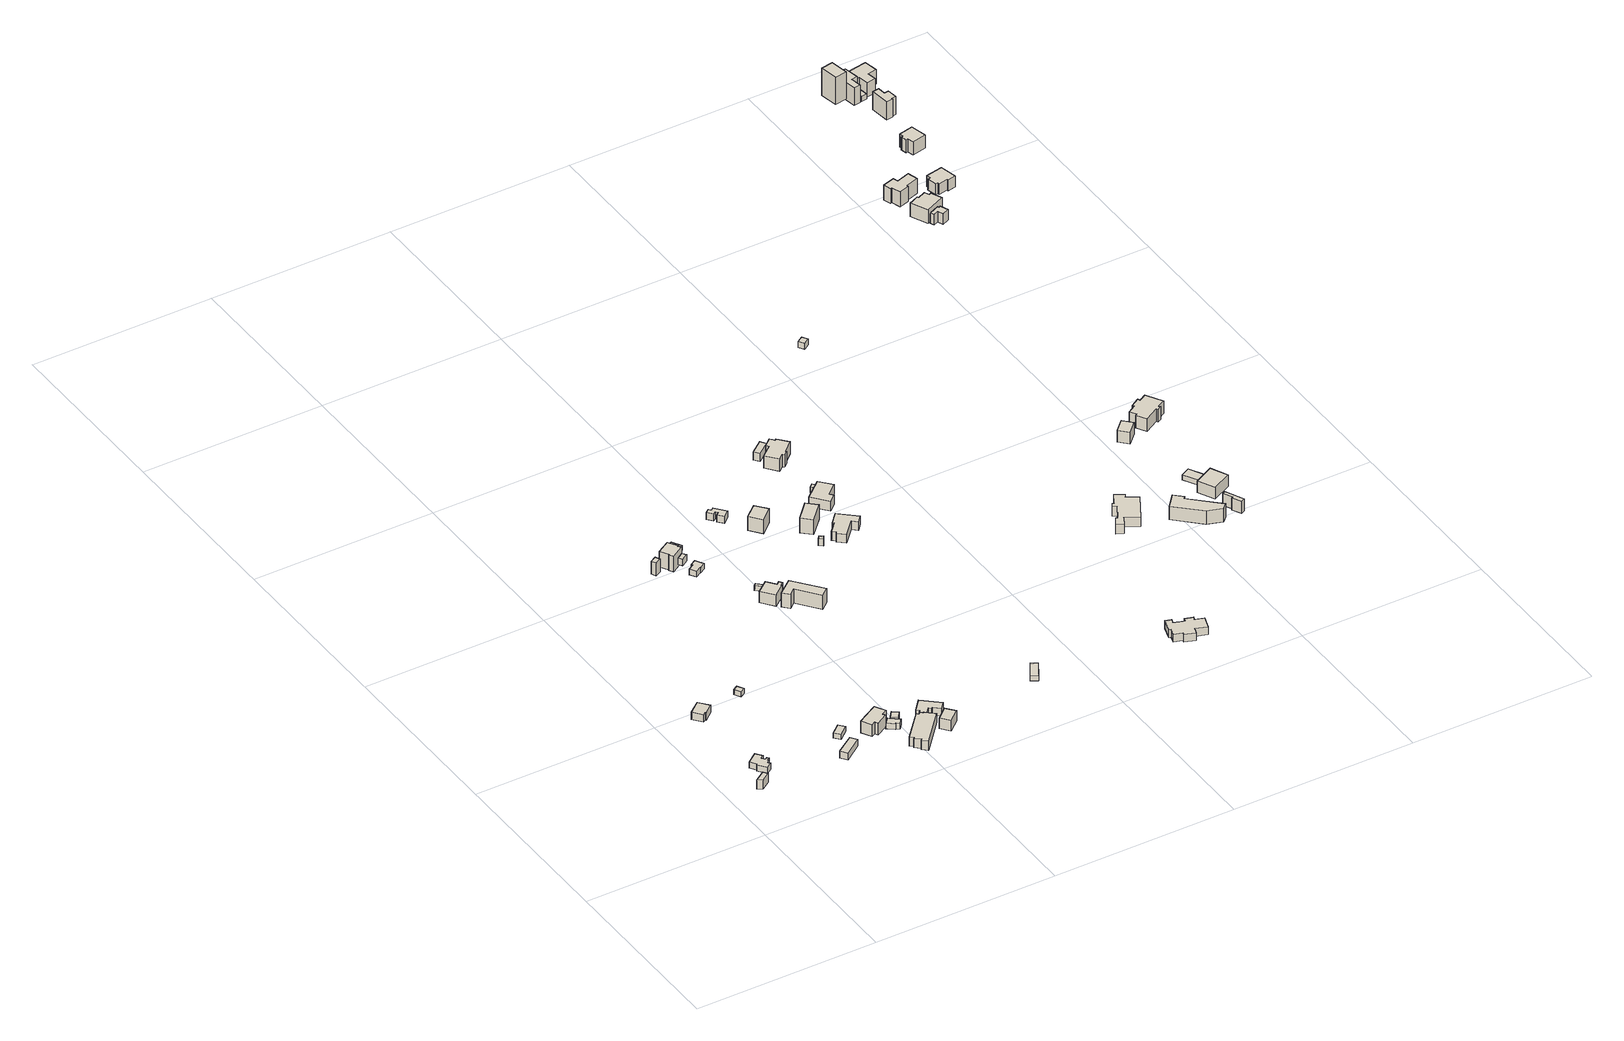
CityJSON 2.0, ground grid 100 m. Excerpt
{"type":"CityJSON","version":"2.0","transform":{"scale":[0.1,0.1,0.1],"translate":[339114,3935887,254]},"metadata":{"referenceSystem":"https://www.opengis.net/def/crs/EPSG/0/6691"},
"CityObjects":{
"building1":{"type":"Building","attributes":{"measuredHeight":7.1,"BuildingIDAttribute.prefecture":"14","BuildingIDAttribute.city":"14151","BuildingDetailAttribute.surveyYear":2015,"BuildingLandSlideRiskAttribute.description":"1","BuildingLandSlideRiskAttribute.areaType":"1"},"geometry":[{"type":"Solid","lod":"1","boundaries":[[[[0,1,2,3]],[[2,4,5,3]],[[1,6,4,2]],[[0,7,6,1]],[[3,5,7,0]],[[4,6,7,5]]]]}]},
"building2":{"type":"Building","attributes":{"usage":"411","measuredHeight":4.7,"storeysAboveGround":2,"BuildingIDAttribute.prefecture":"14","BuildingIDAttribute.city":"14151","BuildingDetailAttribute.totalFloorArea":105.05,"BuildingDetailAttribute.buildingFootprintArea":52.52,"BuildingDetailAttribute.buildingStructureType":"601","BuildingDetailAttribute.buildingStructureOrgType":"1","BuildingDetailAttribute.orgUsage":"10","BuildingDetailAttribute.surveyYear":2015,"BuildingLandSlideRiskAttribute.description":"1","BuildingLandSlideRiskAttribute.areaType":"1"},"geometry":[{"type":"Solid","lod":"1","boundaries":[[[[8,9,10,11,12,13,14,15,16,17,18,19,20,21]],[[20,22,23,21]],[[19,24,22,20]],[[18,25,24,19]],[[17,26,25,18]],[[16,27,26,17]],[[15,28,27,16]],[[14,29,28,15]],[[13,30,29,14]],[[12,31,30,13]],[[11,32,31,12]],[[10,33,32,11]],[[9,34,33,10]],[[8,35,34,9]],[[21,23,35,8]],[[22,24,25,26,27,28,29,30,31,32,33,34,35,23]]]]}]},
"building3":{"type":"Building","attributes":{"usage":"411","measuredHeight":5.2,"storeysAboveGround":1,"BuildingIDAttribute.prefecture":"14","BuildingIDAttribute.city":"14151","BuildingDetailAttribute.totalFloorArea":45.31,"BuildingDetailAttribute.buildingFootprintArea":45.31,"BuildingDetailAttribute.buildingStructureType":"601","BuildingDetailAttribute.buildingStructureOrgType":"1","BuildingDetailAttribute.orgUsage":"10","BuildingDetailAttribute.surveyYear":2015,"BuildingLandSlideRiskAttribute.description":"1","BuildingLandSlideRiskAttribute.areaType":"1"},"geometry":[{"type":"Solid","lod":"1","boundaries":[[[[36,37,38,39,40,41]],[[40,42,43,41]],[[39,44,42,40]],[[38,45,44,39]],[[37,46,45,38]],[[36,47,46,37]],[[41,43,47,36]],[[42,44,45,46,47,43]]]]}]},
"building4":{"type":"Building","attributes":{"BuildingIDAttribute.prefecture":"14","BuildingIDAttribute.city":"14151","BuildingDetailAttribute.surveyYear":2015,"BuildingLandSlideRiskAttribute.description":"1","BuildingLandSlideRiskAttribute.areaType":"1"},"geometry":[{"type":"Solid","lod":"1","boundaries":[[[[48,49,50,51]],[[50,52,53,51]],[[49,54,52,50]],[[48,55,54,49]],[[51,53,55,48]],[[52,54,55,53]]]]}]},
"building5":{"type":"Building","attributes":{"usage":"411","measuredHeight":5,"storeysAboveGround":1,"BuildingIDAttribute.prefecture":"14","BuildingIDAttribute.city":"14151","BuildingDetailAttribute.totalFloorArea":43.83,"BuildingDetailAttribute.buildingFootprintArea":43.83,"BuildingDetailAttribute.buildingStructureType":"601","BuildingDetailAttribute.buildingStructureOrgType":"1","BuildingDetailAttribute.orgUsage":"10","BuildingDetailAttribute.surveyYear":2015,"BuildingLandSlideRiskAttribute.description":"1","BuildingLandSlideRiskAttribute.areaType":"1"},"geometry":[{"type":"Solid","lod":"1","boundaries":[[[[56,57,58,59]],[[58,60,61,59]],[[57,62,60,58]],[[56,63,62,57]],[[59,61,63,56]],[[60,62,63,61]]]]}]},
"building6":{"type":"Building","attributes":{"BuildingIDAttribute.prefecture":"14","BuildingIDAttribute.city":"14151","BuildingDetailAttribute.surveyYear":2015,"BuildingLandSlideRiskAttribute.description":"1","BuildingLandSlideRiskAttribute.areaType":"1"},"geometry":[{"type":"Solid","lod":"1","boundaries":[[[[64,65,66,67]],[[66,68,69,67]],[[65,70,68,66]],[[64,71,70,65]],[[67,69,71,64]],[[68,70,71,69]]]]}]},
"building7":{"type":"Building","attributes":{"usage":"411","measuredHeight":8.4,"storeysAboveGround":2,"BuildingIDAttribute.prefecture":"14","BuildingIDAttribute.city":"14151","BuildingDetailAttribute.totalFloorArea":143.9,"BuildingDetailAttribute.buildingFootprintArea":71.95,"BuildingDetailAttribute.buildingStructureType":"601","BuildingDetailAttribute.buildingStructureOrgType":"1","BuildingDetailAttribute.orgUsage":"10","BuildingDetailAttribute.surveyYear":2015,"BuildingLandSlideRiskAttribute.description":"1","BuildingLandSlideRiskAttribute.areaType":"1"},"geometry":[{"type":"Solid","lod":"1","boundaries":[[[[72,73,74,75,76,77,78,79]],[[78,80,81,79]],[[77,82,80,78]],[[76,83,82,77]],[[75,84,83,76]],[[74,85,84,75]],[[73,86,85,74]],[[72,87,86,73]],[[79,81,87,72]],[[80,82,83,84,85,86,87,81]]]]}]},
"building8":{"type":"Building","attributes":{"usage":"411","measuredHeight":4.7,"storeysAboveGround":1,"BuildingIDAttribute.prefecture":"14","BuildingIDAttribute.city":"14151","BuildingDetailAttribute.totalFloorArea":21.32,"BuildingDetailAttribute.buildingFootprintArea":21.32,"BuildingDetailAttribute.buildingStructureType":"601","BuildingDetailAttribute.buildingStructureOrgType":"1","BuildingDetailAttribute.orgUsage":"10","BuildingDetailAttribute.surveyYear":2015,"BuildingLandSlideRiskAttribute.description":"1","BuildingLandSlideRiskAttribute.areaType":"1"},"geometry":[{"type":"Solid","lod":"1","boundaries":[[[[88,89,90,91,92,93]],[[92,94,95,93]],[[91,96,94,92]],[[90,97,96,91]],[[89,98,97,90]],[[88,99,98,89]],[[93,95,99,88]],[[94,96,97,98,99,95]]]]}]},
"building9":{"type":"Building","attributes":{"measuredHeight":8.4,"BuildingIDAttribute.prefecture":"14","BuildingIDAttribute.city":"14151","BuildingDetailAttribute.surveyYear":2015,"BuildingLandSlideRiskAttribute.description":"1","BuildingLandSlideRiskAttribute.areaType":"1"},"geometry":[{"type":"Solid","lod":"1","boundaries":[[[[100,101,102,103]],[[102,104,105,103]],[[101,106,104,102]],[[100,107,106,101]],[[103,105,107,100]],[[104,106,107,105]]]]}]},
"building10":{"type":"Building","attributes":{"measuredHeight":3.6,"BuildingIDAttribute.prefecture":"14","BuildingIDAttribute.city":"14151","BuildingDetailAttribute.surveyYear":2015,"BuildingLandSlideRiskAttribute.description":"1","BuildingLandSlideRiskAttribute.areaType":"1"},"geometry":[{"type":"Solid","lod":"1","boundaries":[[[[108,109,110,111]],[[110,112,113,111]],[[109,114,112,110]],[[108,115,114,109]],[[111,113,115,108]],[[112,114,115,113]]]]}]},
"building11":{"type":"Building","attributes":{"usage":"411","measuredHeight":7,"storeysAboveGround":2,"BuildingIDAttribute.prefecture":"14","BuildingIDAttribute.city":"14151","BuildingDetailAttribute.totalFloorArea":285.93,"BuildingDetailAttribute.buildingFootprintArea":142.96,"BuildingDetailAttribute.buildingStructureType":"601","BuildingDetailAttribute.buildingStructureOrgType":"1","BuildingDetailAttribute.orgUsage":"10","BuildingDetailAttribute.surveyYear":2015,"BuildingLandSlideRiskAttribute.description":"1","BuildingLandSlideRiskAttribute.areaType":"1"},"geometry":[{"type":"Solid","lod":"1","boundaries":[[[[116,117,118,119,120,121,122,123,124,125,126,127]],[[126,128,129,127]],[[125,130,128,126]],[[124,131,130,125]],[[123,132,131,124]],[[122,133,132,123]],[[121,134,133,122]],[[120,135,134,121]],[[119,136,135,120]],[[118,137,136,119]],[[117,138,137,118]],[[116,139,138,117]],[[127,129,139,116]],[[128,130,131,132,133,134,135,136,137,138,139,129]]]]}]},
"building12":{"type":"Building","attributes":{"usage":"411","measuredHeight":9.6,"storeysAboveGround":2,"BuildingIDAttribute.prefecture":"14","BuildingIDAttribute.city":"14151","BuildingDetailAttribute.totalFloorArea":91,"BuildingDetailAttribute.buildingFootprintArea":45.5,"BuildingDetailAttribute.buildingStructureType":"610","BuildingDetailAttribute.buildingStructureOrgType":"2","BuildingDetailAttribute.orgUsage":"10","BuildingDetailAttribute.surveyYear":2015,"BuildingLandSlideRiskAttribute.description":"1","BuildingLandSlideRiskAttribute.areaType":"1"},"geometry":[{"type":"Solid","lod":"1","boundaries":[[[[140,141,142,143,144,145,146,147]],[[146,148,149,147]],[[145,150,148,146]],[[144,151,150,145]],[[143,152,151,144]],[[142,153,152,143]],[[141,154,153,142]],[[140,155,154,141]],[[147,149,155,140]],[[148,150,151,152,153,154,155,149]]]]}]},
"building13":{"type":"Building","attributes":{"measuredHeight":4.6,"BuildingIDAttribute.prefecture":"14","BuildingIDAttribute.city":"14151","BuildingDetailAttribute.surveyYear":2015,"BuildingLandSlideRiskAttribute.description":"1","BuildingLandSlideRiskAttribute.areaType":"1"},"geometry":[{"type":"Solid","lod":"1","boundaries":[[[[156,157,158,159]],[[158,160,161,159]],[[157,162,160,158]],[[156,163,162,157]],[[159,161,163,156]],[[160,162,163,161]]]]}]},
"building14":{"type":"Building","attributes":{"measuredHeight":3.8,"BuildingIDAttribute.prefecture":"14","BuildingIDAttribute.city":"14151","BuildingDetailAttribute.surveyYear":2015,"BuildingLandSlideRiskAttribute.description":"1","BuildingLandSlideRiskAttribute.areaType":"1"},"geometry":[{"type":"Solid","lod":"1","boundaries":[[[[164,165,166,167,168,169,170,171]],[[170,172,173,171]],[[169,174,172,170]],[[168,175,174,169]],[[167,176,175,168]],[[166,177,176,167]],[[165,178,177,166]],[[164,179,178,165]],[[171,173,179,164]],[[172,174,175,176,177,178,179,173]]]]}]},
"building15":{"type":"Building","attributes":{"usage":"411","measuredHeight":3.4,"storeysAboveGround":2,"BuildingIDAttribute.prefecture":"14","BuildingIDAttribute.city":"14151","BuildingDetailAttribute.totalFloorArea":32.18,"BuildingDetailAttribute.buildingFootprintArea":16.09,"BuildingDetailAttribute.buildingStructureType":"610","BuildingDetailAttribute.buildingStructureOrgType":"2","BuildingDetailAttribute.orgUsage":"10","BuildingDetailAttribute.surveyYear":2015},"geometry":[{"type":"Solid","lod":"1","boundaries":[[[[180,181,182,183]],[[182,184,185,183]],[[181,186,184,182]],[[180,187,186,181]],[[183,185,187,180]],[[184,186,187,185]]]]}]},
"building16":{"type":"Building","attributes":{"usage":"411","measuredHeight":7.2,"storeysAboveGround":1,"BuildingIDAttribute.prefecture":"14","BuildingIDAttribute.city":"14151","BuildingDetailAttribute.totalFloorArea":40.61,"BuildingDetailAttribute.buildingFootprintArea":40.61,"BuildingDetailAttribute.buildingStructureType":"601","BuildingDetailAttribute.buildingStructureOrgType":"1","BuildingDetailAttribute.orgUsage":"10","BuildingDetailAttribute.surveyYear":2015,"BuildingLandSlideRiskAttribute.description":"1","BuildingLandSlideRiskAttribute.areaType":"1"},"geometry":[{"type":"Solid","lod":"1","boundaries":[[[[188,189,190,191]],[[190,192,193,191]],[[189,194,192,190]],[[188,195,194,189]],[[191,193,195,188]],[[192,194,195,193]]]]}]},
"building17":{"type":"Building","attributes":{"usage":"411","measuredHeight":5.5,"storeysAboveGround":1,"BuildingIDAttribute.prefecture":"14","BuildingIDAttribute.city":"14151","BuildingDetailAttribute.totalFloorArea":64.85,"BuildingDetailAttribute.buildingFootprintArea":64.85,"BuildingDetailAttribute.buildingStructureType":"601","BuildingDetailAttribute.buildingStructureOrgType":"1","BuildingDetailAttribute.orgUsage":"10","BuildingDetailAttribute.surveyYear":2015,"BuildingLandSlideRiskAttribute.description":"1","BuildingLandSlideRiskAttribute.areaType":"1"},"geometry":[{"type":"Solid","lod":"1","boundaries":[[[[196,197,198,199,200,201,202,203,204,205]],[[204,206,207,205]],[[203,208,206,204]],[[202,209,208,203]],[[201,210,209,202]],[[200,211,210,201]],[[199,212,211,200]],[[198,213,212,199]],[[197,214,213,198]],[[196,215,214,197]],[[205,207,215,196]],[[206,208,209,210,211,212,213,214,215,207]]]]}]},
"building18":{"type":"Building","attributes":{"measuredHeight":3.6,"BuildingIDAttribute.prefecture":"14","BuildingIDAttribute.city":"14151","BuildingDetailAttribute.surveyYear":2015,"BuildingLandSlideRiskAttribute.description":"1","BuildingLandSlideRiskAttribute.areaType":"1"},"geometry":[{"type":"Solid","lod":"1","boundaries":[[[[216,217,218,219]],[[218,220,221,219]],[[217,222,220,218]],[[216,223,222,217]],[[219,221,223,216]],[[220,222,223,221]]]]}]},
"building19":{"type":"Building","attributes":{"usage":"411","measuredHeight":7.2,"storeysAboveGround":2,"BuildingIDAttribute.prefecture":"14","BuildingIDAttribute.city":"14151","BuildingDetailAttribute.totalFloorArea":125.15,"BuildingDetailAttribute.buildingFootprintArea":62.58,"BuildingDetailAttribute.buildingStructureType":"601","BuildingDetailAttribute.buildingStructureOrgType":"1","BuildingDetailAttribute.orgUsage":"10","BuildingDetailAttribute.surveyYear":2015,"BuildingLandSlideRiskAttribute.description":"1","BuildingLandSlideRiskAttribute.areaType":"1"},"geometry":[{"type":"Solid","lod":"1","boundaries":[[[[224,225,226,227,228,229,230,231]],[[230,232,233,231]],[[229,234,232,230]],[[228,235,234,229]],[[227,236,235,228]],[[226,237,236,227]],[[225,238,237,226]],[[224,239,238,225]],[[231,233,239,224]],[[232,234,235,236,237,238,239,233]]]]}]},
"building20":{"type":"Building","attributes":{"usage":"411","measuredHeight":9.3,"storeysAboveGround":2,"BuildingIDAttribute.prefecture":"14","BuildingIDAttribute.city":"14151","BuildingDetailAttribute.totalFloorArea":225.35,"BuildingDetailAttribute.buildingFootprintArea":112.68,"BuildingDetailAttribute.buildingStructureType":"601","BuildingDetailAttribute.buildingStructureOrgType":"1","BuildingDetailAttribute.orgUsage":"10","BuildingDetailAttribute.surveyYear":2015,"BuildingLandSlideRiskAttribute.description":"1","BuildingLandSlideRiskAttribute.areaType":"1"},"geometry":[{"type":"Solid","lod":"1","boundaries":[[[[240,241,242,243,244,245]],[[244,246,247,245]],[[243,248,246,244]],[[242,249,248,243]],[[241,250,249,242]],[[240,251,250,241]],[[245,247,251,240]],[[246,248,249,250,251,247]]]]}]},
"building21":{"type":"Building","attributes":{"usage":"413","measuredHeight":6,"storeysAboveGround":1,"BuildingIDAttribute.prefecture":"14","BuildingIDAttribute.city":"14151","BuildingDetailAttribute.totalFloorArea":32.37,"BuildingDetailAttribute.buildingFootprintArea":32.37,"BuildingDetailAttribute.buildingStructureType":"601","BuildingDetailAttribute.buildingStructureOrgType":"1","BuildingDetailAttribute.orgUsage":"30","BuildingDetailAttribute.surveyYear":2015},"geometry":[{"type":"Solid","lod":"1","boundaries":[[[[252,253,254,255,256,257,258,259,260,261]],[[260,262,263,261]],[[259,264,262,260]],[[258,265,264,259]],[[257,266,265,258]],[[256,267,266,257]],[[255,268,267,256]],[[254,269,268,255]],[[253,270,269,254]],[[252,271,270,253]],[[261,263,271,252]],[[262,264,265,266,267,268,269,270,271,263]]]]}]},
"building22":{"type":"Building","attributes":{"usage":"411","measuredHeight":9.3,"storeysAboveGround":2,"BuildingIDAttribute.prefecture":"14","BuildingIDAttribute.city":"14151","BuildingDetailAttribute.totalFloorArea":103.03,"BuildingDetailAttribute.buildingFootprintArea":51.51,"BuildingDetailAttribute.buildingStructureType":"601","BuildingDetailAttribute.buildingStructureOrgType":"1","BuildingDetailAttribute.orgUsage":"10","BuildingDetailAttribute.surveyYear":2015},"geometry":[{"type":"Solid","lod":"1","boundaries":[[[[272,273,274,275]],[[274,276,277,275]],[[273,278,276,274]],[[272,279,278,273]],[[275,277,279,272]],[[276,278,279,277]]]]}]},
"building23":{"type":"Building","attributes":{"measuredHeight":4.3,"BuildingIDAttribute.prefecture":"14","BuildingIDAttribute.city":"14151","BuildingDetailAttribute.surveyYear":2015},"geometry":[{"type":"Solid","lod":"1","boundaries":[[[[280,281,282,283]],[[282,284,285,283]],[[281,286,284,282]],[[280,287,286,281]],[[283,285,287,280]],[[284,286,287,285]]]]}]},
"building24":{"type":"Building","attributes":{"BuildingIDAttribute.prefecture":"14","BuildingIDAttribute.city":"14151","BuildingDetailAttribute.surveyYear":2015,"BuildingLandSlideRiskAttribute.description":"1","BuildingLandSlideRiskAttribute.areaType":"1"},"geometry":[{"type":"Solid","lod":"1","boundaries":[[[[288,289,290,291]],[[290,292,293,291]],[[289,294,292,290]],[[288,295,294,289]],[[291,293,295,288]],[[292,294,295,293]]]]}]},
"building25":{"type":"Building","attributes":{"usage":"411","measuredHeight":9.7,"storeysAboveGround":2,"BuildingIDAttribute.prefecture":"14","BuildingIDAttribute.city":"14151","BuildingDetailAttribute.totalFloorArea":120.33,"BuildingDetailAttribute.buildingFootprintArea":60.16,"BuildingDetailAttribute.buildingStructureType":"601","BuildingDetailAttribute.buildingStructureOrgType":"1","BuildingDetailAttribute.orgUsage":"10","BuildingDetailAttribute.surveyYear":2015},"geometry":[{"type":"Solid","lod":"1","boundaries":[[[[296,297,298,299]],[[298,300,301,299]],[[297,302,300,298]],[[296,303,302,297]],[[299,301,303,296]],[[300,302,303,301]]]]}]},
"building26":{"type":"Building","attributes":{"usage":"411","measuredHeight":7.9,"storeysAboveGround":2,"BuildingIDAttribute.prefecture":"14","BuildingIDAttribute.city":"14151","BuildingDetailAttribute.totalFloorArea":236.45,"BuildingDetailAttribute.buildingFootprintArea":118.22,"BuildingDetailAttribute.buildingStructureType":"601","BuildingDetailAttribute.buildingStructureOrgType":"1","BuildingDetailAttribute.orgUsage":"10","BuildingDetailAttribute.surveyYear":2015,"BuildingLandSlideRiskAttribute.description":"1","BuildingLandSlideRiskAttribute.areaType":"1"},"geometry":[{"type":"Solid","lod":"1","boundaries":[[[[304,305,306,307,308,309,310,311,312,313]],[[312,314,315,313]],[[311,316,314,312]],[[310,317,316,311]],[[309,318,317,310]],[[308,319,318,309]],[[307,320,319,308]],[[306,321,320,307]],[[305,322,321,306]],[[304,323,322,305]],[[313,315,323,304]],[[314,316,317,318,319,320,321,322,323,315]]]]}]},
"building27":{"type":"Building","attributes":{"usage":"411","measuredHeight":7,"storeysAboveGround":2,"BuildingIDAttribute.prefecture":"14","BuildingIDAttribute.city":"14151","BuildingDetailAttribute.totalFloorArea":173.73,"BuildingDetailAttribute.buildingFootprintArea":86.87,"BuildingDetailAttribute.buildingStructureType":"601","BuildingDetailAttribute.buildingStructureOrgType":"1","BuildingDetailAttribute.orgUsage":"10","BuildingDetailAttribute.surveyYear":2015,"BuildingLandSlideRiskAttribute.description":"1","BuildingLandSlideRiskAttribute.areaType":"1"},"geometry":[{"type":"Solid","lod":"1","boundaries":[[[[324,325,326,327,328,329]],[[328,330,331,329]],[[327,332,330,328]],[[326,333,332,327]],[[325,334,333,326]],[[324,335,334,325]],[[329,331,335,324]],[[330,332,333,334,335,331]]]]}]},
"building28":{"type":"Building","attributes":{"BuildingIDAttribute.prefecture":"14","BuildingIDAttribute.city":"14151","BuildingDetailAttribute.surveyYear":2015},"geometry":[{"type":"Solid","lod":"1","boundaries":[[[[336,337,338,339]],[[338,340,341,339]],[[337,342,340,338]],[[336,343,342,337]],[[339,341,343,336]],[[340,342,343,341]]]]}]},
"building29":{"type":"Building","attributes":{"usage":"411","measuredHeight":5.1,"storeysAboveGround":2,"BuildingIDAttribute.prefecture":"14","BuildingIDAttribute.city":"14151","BuildingDetailAttribute.totalFloorArea":45.02,"BuildingDetailAttribute.buildingFootprintArea":22.51,"BuildingDetailAttribute.buildingStructureType":"601","BuildingDetailAttribute.buildingStructureOrgType":"1","BuildingDetailAttribute.orgUsage":"10","BuildingDetailAttribute.surveyYear":2015},"geometry":[{"type":"Solid","lod":"1","boundaries":[[[[344,345,346,347]],[[346,348,349,347]],[[345,350,348,346]],[[344,351,350,345]],[[347,349,351,344]],[[348,350,351,349]]]]}]},
"building30":{"type":"Building","attributes":{"usage":"411","measuredHeight":8.8,"storeysAboveGround":2,"BuildingIDAttribute.prefecture":"14","BuildingIDAttribute.city":"14151","BuildingDetailAttribute.totalFloorArea":225.25,"BuildingDetailAttribute.buildingFootprintArea":112.63,"BuildingDetailAttribute.buildingStructureType":"601","BuildingDetailAttribute.buildingStructureOrgType":"1","BuildingDetailAttribute.orgUsage":"10","BuildingDetailAttribute.surveyYear":2015},"geometry":[{"type":"Solid","lod":"1","boundaries":[[[[352,353,354,355,356,357,358,359,360,361,362,363]],[[362,364,365,363]],[[361,366,364,362]],[[360,367,366,361]],[[359,368,367,360]],[[358,369,368,359]],[[357,370,369,358]],[[356,371,370,357]],[[355,372,371,356]],[[354,373,372,355]],[[353,374,373,354]],[[352,375,374,353]],[[363,365,375,352]],[[364,366,367,368,369,370,371,372,373,374,375,365]]]]}]},
"building31":{"type":"Building","attributes":{"usage":"411","measuredHeight":19.3,"storeysAboveGround":1,"BuildingIDAttribute.prefecture":"14","BuildingIDAttribute.city":"14151","BuildingDetailAttribute.totalFloorArea":142.5,"BuildingDetailAttribute.buildingFootprintArea":142.5,"BuildingDetailAttribute.buildingStructureType":"601","BuildingDetailAttribute.buildingStructureOrgType":"1","BuildingDetailAttribute.orgUsage":"10","BuildingDetailAttribute.surveyYear":2015,"BuildingRiverFloodingRiskAttribute.description":"4","BuildingRiverFloodingRiskAttribute.rankOrg":"2","BuildingRiverFloodingRiskAttribute.depth":0.606,"BuildingRiverFloodingRiskAttribute.adminType":"2","BuildingRiverFloodingRiskAttribute.scale":"1","BuildingRiverFloodingRiskAttribute.duration":0.35,"BuildingLandSlideRiskAttribute.description":"1","BuildingLandSlideRiskAttribute.areaType":"1"},"geometry":[{"type":"Solid","lod":"1","boundaries":[[[[376,377,378,379,380,381,382,383,384,385,386,387,388,389,390,391]],[[390,392,393,391]],[[389,394,392,390]],[[388,395,394,389]],[[387,396,395,388]],[[386,397,396,387]],[[385,398,397,386]],[[384,399,398,385]],[[383,400,399,384]],[[382,401,400,383]],[[381,402,401,382]],[[380,403,402,381]],[[379,404,403,380]],[[378,405,404,379]],[[377,406,405,378]],[[376,407,406,377]],[[391,393,407,376]],[[392,394,395,396,397,398,399,400,401,402,403,404,405,406,407,393]]]]}]},
"building32":{"type":"Building","attributes":{"measuredHeight":4,"BuildingIDAttribute.prefecture":"14","BuildingIDAttribute.city":"14151","BuildingDetailAttribute.surveyYear":2015,"BuildingLandSlideRiskAttribute.description":"1","BuildingLandSlideRiskAttribute.areaType":"1"},"geometry":[{"type":"Solid","lod":"1","boundaries":[[[[408,409,410,411]],[[410,412,413,411]],[[409,414,412,410]],[[408,415,414,409]],[[411,413,415,408]],[[412,414,415,413]]]]}]},
"building33":{"type":"Building","attributes":{"usage":"411","measuredHeight":11,"storeysAboveGround":1,"BuildingIDAttribute.prefecture":"14","BuildingIDAttribute.city":"14151","BuildingDetailAttribute.totalFloorArea":178.08,"BuildingDetailAttribute.buildingFootprintArea":178.08,"BuildingDetailAttribute.buildingStructureType":"601","BuildingDetailAttribute.buildingStructureOrgType":"1","BuildingDetailAttribute.orgUsage":"10","BuildingDetailAttribute.surveyYear":2015,"BuildingRiverFloodingRiskAttribute.description":"4","BuildingRiverFloodingRiskAttribute.rankOrg":"2","BuildingRiverFloodingRiskAttribute.depth":0.799,"BuildingRiverFloodingRiskAttribute.adminType":"2","BuildingRiverFloodingRiskAttribute.scale":"2","BuildingRiverFloodingRiskAttribute.duration":0.35},"geometry":[{"type":"Solid","lod":"1","boundaries":[[[[416,417,418,419,420,421,422,423,424,425,426,427,428,429]],[[428,430,431,429]],[[427,432,430,428]],[[426,433,432,427]],[[425,434,433,426]],[[424,435,434,425]],[[423,436,435,424]],[[422,437,436,423]],[[421,438,437,422]],[[420,439,438,421]],[[419,440,439,420]],[[418,441,440,419]],[[417,442,441,418]],[[416,443,442,417]],[[429,431,443,416]],[[430,432,433,434,435,436,437,438,439,440,441,442,443,431]]]]}]},
"building34":{"type":"Building","attributes":{"usage":"402","measuredHeight":8.2,"storeysAboveGround":2,"BuildingIDAttribute.prefecture":"14","BuildingIDAttribute.city":"14151","BuildingDetailAttribute.totalFloorArea":330.58,"BuildingDetailAttribute.buildingFootprintArea":165.29,"BuildingDetailAttribute.buildingStructureType":"610","BuildingDetailAttribute.buildingStructureOrgType":"2","BuildingDetailAttribute.orgUsage":"72","BuildingDetailAttribute.surveyYear":2015,"BuildingRiverFloodingRiskAttribute.description":"4","BuildingRiverFloodingRiskAttribute.rankOrg":"1","BuildingRiverFloodingRiskAttribute.depth":0.114,"BuildingRiverFloodingRiskAttribute.adminType":"2","BuildingRiverFloodingRiskAttribute.scale":"2","BuildingLandSlideRiskAttribute.description":"1","BuildingLandSlideRiskAttribute.areaType":"1"},"geometry":[{"type":"Solid","lod":"1","boundaries":[[[[444,445,446,447,448,449,450]],[[449,451,452,450]],[[448,453,451,449]],[[447,454,453,448]],[[446,455,454,447]],[[445,456,455,446]],[[444,457,456,445]],[[450,452,457,444]],[[451,453,454,455,456,457,452]]]]}]},
"building35":{"type":"Building","attributes":{"measuredHeight":9.9,"BuildingIDAttribute.prefecture":"14","BuildingIDAttribute.city":"14151","BuildingDetailAttribute.surveyYear":2015,"BuildingLandSlideRiskAttribute.description":"1","BuildingLandSlideRiskAttribute.areaType":"1"},"geometry":[{"type":"Solid","lod":"1","boundaries":[[[[458,459,460,461,462,463]],[[462,464,465,463]],[[461,466,464,462]],[[460,467,466,461]],[[459,468,467,460]],[[458,469,468,459]],[[463,465,469,458]],[[464,466,467,468,469,465]]]]}]},
"building36":{"type":"Building","attributes":{"usage":"401","measuredHeight":7.7,"storeysAboveGround":2,"BuildingIDAttribute.prefecture":"14","BuildingIDAttribute.city":"14151","BuildingDetailAttribute.totalFloorArea":167.18,"BuildingDetailAttribute.buildingFootprintArea":83.59,"BuildingDetailAttribute.buildingStructureType":"610","BuildingDetailAttribute.buildingStructureOrgType":"2","BuildingDetailAttribute.orgUsage":"61","BuildingDetailAttribute.surveyYear":2015,"BuildingRiverFloodingRiskAttribute.description":"4","BuildingRiverFloodingRiskAttribute.rankOrg":"1","BuildingRiverFloodingRiskAttribute.depth":0.049,"BuildingRiverFloodingRiskAttribute.adminType":"2","BuildingRiverFloodingRiskAttribute.scale":"2","BuildingLandSlideRiskAttribute.description":"1","BuildingLandSlideRiskAttribute.areaType":"1"},"geometry":[{"type":"Solid","lod":"1","boundaries":[[[[470,471,472,473]],[[472,474,475,473]],[[471,476,474,472]],[[470,477,476,471]],[[473,475,477,470]],[[474,476,477,475]]]]}]},
"building37":{"type":"Building","attributes":{"usage":"401","measuredHeight":3.3,"storeysAboveGround":1,"BuildingIDAttribute.prefecture":"14","BuildingIDAttribute.city":"14151","BuildingDetailAttribute.totalFloorArea":43.8,"BuildingDetailAttribute.buildingFootprintArea":43.8,"BuildingDetailAttribute.buildingStructureType":"610","BuildingDetailAttribute.buildingStructureOrgType":"2","BuildingDetailAttribute.orgUsage":"61","BuildingDetailAttribute.surveyYear":2015,"BuildingRiverFloodingRiskAttribute.description":"4","BuildingRiverFloodingRiskAttribute.rankOrg":"1","BuildingRiverFloodingRiskAttribute.depth":0.196,"BuildingRiverFloodingRiskAttribute.adminType":"2","BuildingRiverFloodingRiskAttribute.scale":"2"},"geometry":[{"type":"Solid","lod":"1","boundaries":[[[[478,479,480,481]],[[480,482,483,481]],[[479,484,482,480]],[[478,485,484,479]],[[481,483,485,478]],[[482,484,485,483]]]]}]},
"building38":{"type":"Building","attributes":{"usage":"411","measuredHeight":7.6,"storeysAboveGround":1,"BuildingIDAttribute.prefecture":"14","BuildingIDAttribute.city":"14151","BuildingDetailAttribute.totalFloorArea":41.86,"BuildingDetailAttribute.buildingFootprintArea":41.86,"BuildingDetailAttribute.buildingStructureType":"601","BuildingDetailAttribute.buildingStructureOrgType":"1","BuildingDetailAttribute.orgUsage":"10","BuildingDetailAttribute.surveyYear":2015,"BuildingRiverFloodingRiskAttribute.description":"4","BuildingRiverFloodingRiskAttribute.rankOrg":"2","BuildingRiverFloodingRiskAttribute.depth":0.585,"BuildingRiverFloodingRiskAttribute.adminType":"2","BuildingRiverFloodingRiskAttribute.scale":"2","BuildingRiverFloodingRiskAttribute.duration":0.55},"geometry":[{"type":"Solid","lod":"1","boundaries":[[[[486,487,488,489]],[[488,490,491,489]],[[487,492,490,488]],[[486,493,492,487]],[[489,491,493,486]],[[490,492,493,491]]]]}]},
"building39":{"type":"Building","attributes":{"usage":"411","measuredHeight":9.6,"storeysAboveGround":2,"BuildingIDAttribute.prefecture":"14","BuildingIDAttribute.city":"14151","BuildingDetailAttribute.totalFloorArea":285.04,"BuildingDetailAttribute.buildingFootprintArea":142.52,"BuildingDetailAttribute.buildingStructureType":"601","BuildingDetailAttribute.buildingStructureOrgType":"1","BuildingDetailAttribute.orgUsage":"10","BuildingDetailAttribute.surveyYear":2015,"BuildingRiverFloodingRiskAttribute.description":"4","BuildingRiverFloodingRiskAttribute.rankOrg":"2","BuildingRiverFloodingRiskAttribute.depth":0.719,"BuildingRiverFloodingRiskAttribute.adminType":"2","BuildingRiverFloodingRiskAttribute.scale":"2","BuildingLandSlideRiskAttribute.description":"1","BuildingLandSlideRiskAttribute.areaType":"1"},"geometry":[{"type":"Solid","lod":"1","boundaries":[[[[494,495,496,497,498,499,500,501,502,503,504,505,506,507]],[[506,508,509,507]],[[505,510,508,506]],[[504,511,510,505]],[[503,512,511,504]],[[502,513,512,503]],[[501,514,513,502]],[[500,515,514,501]],[[499,516,515,500]],[[498,517,516,499]],[[497,518,517,498]],[[496,519,518,497]],[[495,520,519,496]],[[494,521,520,495]],[[507,509,521,494]],[[508,510,511,512,513,514,515,516,517,518,519,520,521,509]]]]}]},
"building40":{"type":"Building","attributes":{"usage":"411","measuredHeight":10.2,"storeysAboveGround":2,"BuildingIDAttribute.prefecture":"14","BuildingIDAttribute.city":"14151","BuildingDetailAttribute.totalFloorArea":148.06,"BuildingDetailAttribute.buildingFootprintArea":74.03,"BuildingDetailAttribute.buildingStructureType":"601","BuildingDetailAttribute.buildingStructureOrgType":"1","BuildingDetailAttribute.orgUsage":"10","BuildingDetailAttribute.surveyYear":2015,"BuildingLandSlideRiskAttribute.description":"1","BuildingLandSlideRiskAttribute.areaType":"1"},"geometry":[{"type":"Solid","lod":"1","boundaries":[[[[522,523,524,525,526,527,528,529,530,531]],[[530,532,533,531]],[[529,534,532,530]],[[528,535,534,529]],[[527,536,535,528]],[[526,537,536,527]],[[525,538,537,526]],[[524,539,538,525]],[[523,540,539,524]],[[522,541,540,523]],[[531,533,541,522]],[[532,534,535,536,537,538,539,540,541,533]]]]}]},
"building41":{"type":"Building","attributes":{"usage":"411","measuredHeight":9.2,"storeysAboveGround":2,"BuildingIDAttribute.prefecture":"14","BuildingIDAttribute.city":"14151","BuildingDetailAttribute.totalFloorArea":222.23,"BuildingDetailAttribute.buildingFootprintArea":111.11,"BuildingDetailAttribute.buildingStructureType":"601","BuildingDetailAttribute.buildingStructureOrgType":"1","BuildingDetailAttribute.orgUsage":"10","BuildingDetailAttribute.surveyYear":2015,"BuildingLandSlideRiskAttribute.description":"1","BuildingLandSlideRiskAttribute.areaType":"1"},"geometry":[{"type":"Solid","lod":"1","boundaries":[[[[542,543,544,545,546,547,548,549]],[[548,550,551,549]],[[547,552,550,548]],[[546,553,552,547]],[[545,554,553,546]],[[544,555,554,545]],[[543,556,555,544]],[[542,557,556,543]],[[549,551,557,542]],[[550,552,553,554,555,556,557,551]]]]}]},
"building42":{"type":"Building","attributes":{"measuredHeight":6.8,"BuildingIDAttribute.prefecture":"14","BuildingIDAttribute.city":"14151","BuildingDetailAttribute.surveyYear":2015,"BuildingLandSlideRiskAttribute.description":"1","BuildingLandSlideRiskAttribute.areaType":"1"},"geometry":[{"type":"Solid","lod":"1","boundaries":[[[[558,559,560,561,562,563,564,565]],[[564,566,567,565]],[[563,568,566,564]],[[562,569,568,563]],[[561,570,569,562]],[[560,571,570,561]],[[559,572,571,560]],[[558,573,572,559]],[[565,567,573,558]],[[566,568,569,570,571,572,573,567]]]]}]},
"building43":{"type":"Building","attributes":{"usage":"411","measuredHeight":7.7,"storeysAboveGround":2,"BuildingIDAttribute.prefecture":"14","BuildingIDAttribute.city":"14151","BuildingDetailAttribute.totalFloorArea":133.75,"BuildingDetailAttribute.buildingFootprintArea":66.88,"BuildingDetailAttribute.buildingStructureType":"601","BuildingDetailAttribute.buildingStructureOrgType":"1","BuildingDetailAttribute.orgUsage":"10","BuildingDetailAttribute.surveyYear":2015,"BuildingLandSlideRiskAttribute.description":"1","BuildingLandSlideRiskAttribute.areaType":"1"},"geometry":[{"type":"Solid","lod":"1","boundaries":[[[[574,575,576,577,578,579,580,581,582,583]],[[582,584,585,583]],[[581,586,584,582]],[[580,587,586,581]],[[579,588,587,580]],[[578,589,588,579]],[[577,590,589,578]],[[576,591,590,577]],[[575,592,591,576]],[[574,593,592,575]],[[583,585,593,574]],[[584,586,587,588,589,590,591,592,593,585]]]]}]},
"building44":{"type":"Building","attributes":{"usage":"411","measuredHeight":24.4,"storeysAboveGround":2,"BuildingIDAttribute.prefecture":"14","BuildingIDAttribute.city":"14151","BuildingDetailAttribute.totalFloorArea":83.61,"BuildingDetailAttribute.buildingFootprintArea":41.8,"BuildingDetailAttribute.buildingStructureType":"601","BuildingDetailAttribute.buildingStructureOrgType":"1","BuildingDetailAttribute.orgUsage":"10","BuildingDetailAttribute.surveyYear":2015},"geometry":[{"type":"Solid","lod":"1","boundaries":[[[[594,595,596,597]],[[596,598,599,597]],[[595,600,598,596]],[[594,601,600,595]],[[597,599,601,594]],[[598,600,601,599]]]]}]},
"building45":{"type":"Building","attributes":{"usage":"411","measuredHeight":8.5,"storeysAboveGround":2,"BuildingIDAttribute.prefecture":"14","BuildingIDAttribute.city":"14151","BuildingDetailAttribute.totalFloorArea":108.85,"BuildingDetailAttribute.buildingFootprintArea":54.42,"BuildingDetailAttribute.buildingStructureType":"601","BuildingDetailAttribute.buildingStructureOrgType":"1","BuildingDetailAttribute.orgUsage":"10","BuildingDetailAttribute.surveyYear":2015,"BuildingLandSlideRiskAttribute.description":"1","BuildingLandSlideRiskAttribute.areaType":"1"},"geometry":[{"type":"Solid","lod":"1","boundaries":[[[[602,603,604,605,606,607,608,609]],[[608,610,611,609]],[[607,612,610,608]],[[606,613,612,607]],[[605,614,613,606]],[[604,615,614,605]],[[603,616,615,604]],[[602,617,616,603]],[[609,611,617,602]],[[610,612,613,614,615,616,617,611]]]]}]},
"building46":{"type":"Building","attributes":{"usage":"411","measuredHeight":18.5,"storeysAboveGround":2,"BuildingIDAttribute.prefecture":"14","BuildingIDAttribute.city":"14151","BuildingDetailAttribute.totalFloorArea":82.05,"BuildingDetailAttribute.buildingFootprintArea":41.02,"BuildingDetailAttribute.buildingStructureType":"601","BuildingDetailAttribute.buildingStructureOrgType":"1","BuildingDetailAttribute.orgUsage":"10","BuildingDetailAttribute.surveyYear":2015},"geometry":[{"type":"Solid","lod":"1","boundaries":[[[[618,619,620,621,622,623]],[[622,624,625,623]],[[621,626,624,622]],[[620,627,626,621]],[[619,628,627,620]],[[618,629,628,619]],[[623,625,629,618]],[[624,626,627,628,629,625]]]]}]},
"building47":{"type":"Building","attributes":{"BuildingIDAttribute.prefecture":"14","BuildingIDAttribute.city":"14151","BuildingDetailAttribute.surveyYear":2015},"geometry":[{"type":"Solid","lod":"1","boundaries":[[[[630,631,632,633]],[[632,634,635,633]],[[631,636,634,632]],[[630,637,636,631]],[[633,635,637,630]],[[634,636,637,635]]]]}]},
"building48":{"type":"Building","attributes":{"usage":"411","measuredHeight":11.2,"storeysAboveGround":2,"BuildingIDAttribute.prefecture":"14","BuildingIDAttribute.city":"14151","BuildingDetailAttribute.totalFloorArea":89.88,"BuildingDetailAttribute.buildingFootprintArea":44.94,"BuildingDetailAttribute.buildingStructureType":"601","BuildingDetailAttribute.buildingStructureOrgType":"1","BuildingDetailAttribute.orgUsage":"10","BuildingDetailAttribute.surveyYear":2015},"geometry":[{"type":"Solid","lod":"1","boundaries":[[[[638,639,640,641,642,643,644,645]],[[644,646,647,645]],[[643,648,646,644]],[[642,649,648,643]],[[641,650,649,642]],[[640,651,650,641]],[[639,652,651,640]],[[638,653,652,639]],[[645,647,653,638]],[[646,648,649,650,651,652,653,647]]]]}]},
"building49":{"type":"Building","attributes":{"measuredHeight":13.2,"BuildingIDAttribute.prefecture":"14","BuildingIDAttribute.city":"14151","BuildingDetailAttribute.surveyYear":2015},"geometry":[{"type":"Solid","lod":"1","boundaries":[[[[654,655,656,657,658,659,660,661]],[[660,662,663,661]],[[659,664,662,660]],[[658,665,664,659]],[[657,666,665,658]],[[656,667,666,657]],[[655,668,667,656]],[[654,669,668,655]],[[661,663,669,654]],[[662,664,665,666,667,668,669,663]]]]}]}
},
"vertices":[
[76,144,209],[91,121,209],[44,89,209],[17,104,209],[44,89,263],[17,104,263],[91,121,263],[76,144,263],
[86,216,218],[91,223,218],[68,254,218],[126,298,218],[152,264,218],[134,251,218],[148,234,218],[157,241,218],[166,233,218],[154,223,218],[158,219,218],[142,206,218],[151,193,218],[121,171,218],[151,193,254],[121,171,254],[142,206,254],[158,219,254],[154,223,254],[166,233,254],[157,241,254],[148,234,254],[134,251,254],[152,264,254],[126,298,254],[68,254,254],[91,223,254],[86,216,254],
[66,637,259],[62,642,259],[48,631,259],[9,680,259],[73,732,259],[117,678,259],[73,732,303],[117,678,303],[9,680,303],[48,631,303],[62,642,303],[66,637,303],
[290,750,251],[316,766,251],[336,733,251],[310,717,251],[336,733,281],[310,717,281],[316,766,281],[290,750,281],
[505,144,176],[604,212,176],[628,178,176],[532,107,176],[628,178,217],[532,107,217],[604,212,217],[505,144,217],
[551,275,194],[603,318,194],[628,288,194],[576,244,194],[628,288,224],[576,244,224],[603,318,224],[551,275,224],
[757,201,176],[747,219,176],[727,207,176],[696,261,176],[811,326,176],[844,269,176],[814,252,176],[821,238,176],[814,252,246],[821,238,246],[844,269,246],[811,326,246],[696,261,246],[727,207,246],[747,219,246],[757,201,246],
[864,217,161],[860,212,161],[825,242,161],[852,273,161],[904,229,161],[882,203,161],[904,229,195],[882,203,195],[852,273,195],[825,242,195],[860,212,195],[864,217,195],
[475,1715,291],[442,1698,291],[429,1723,291],[462,1740,291],[429,1723,368],[462,1740,368],[442,1698,368],[475,1715,368],
[865,267,165],[891,301,165],[922,278,165],[896,243,165],[922,278,199],[896,243,199],[891,301,199],[865,267,199],
[888,25,151],[894,32,151],[867,57,151],[872,62,151],[854,78,151],[979,219,151],[990,209,151],[998,218,151],[1012,206,151],[1015,209,151],[1063,168,151],[915,1,151],[1063,168,206],[915,1,206],[1015,209,206],[1012,206,206],[998,218,206],[990,209,206],[979,219,206],[854,78,206],[872,62,206],[867,57,206],[894,32,206],[888,25,206],
[503,1683,310],[506,1684,310],[479,1729,310],[549,1772,310],[580,1723,310],[575,1720,310],[588,1705,310],[517,1660,310],[588,1705,402],[517,1660,402],[575,1720,402],[580,1723,402],[549,1772,402],[479,1729,402],[506,1684,402],[503,1683,402],
[589,1703,327],[603,1681,327],[567,1658,327],[553,1680,327],[567,1658,365],[553,1680,365],[603,1681,365],[589,1703,365],
[572,1609,304],[603,1629,304],[599,1635,304],[630,1654,304],[656,1611,304],[625,1592,304],[624,1594,304],[593,1575,304],[624,1594,337],[593,1575,337],[625,1592,337],[656,1611,337],[630,1654,337],[599,1635,337],[603,1629,337],[572,1609,337],
[559,1784,335],[592,1804,335],[623,1755,335],[589,1734,335],[623,1755,365],[589,1734,365],[592,1804,365],[559,1784,365],
[1052,127,145],[1114,181,145],[1154,134,145],[1091,81,145],[1154,134,208],[1091,81,208],[1114,181,208],[1052,127,208],
[1074,227,154],[1070,223,154],[1058,234,154],[1034,206,154],[1005,230,154],[1012,238,154],[997,251,154],[1050,312,154],[1141,233,154],[1109,197,154],[1141,233,198],[1109,197,198],[1050,312,198],[997,251,198],[1012,238,198],[1005,230,198],[1034,206,198],[1058,234,198],[1070,223,198],[1074,227,198],
[815,1337,281],[786,1366,281],[799,1378,281],[828,1348,281],[799,1378,311],[828,1348,311],[786,1366,311],[815,1337,311],
[892,1287,254],[827,1236,254],[774,1302,254],[839,1354,254],[876,1306,254],[893,1319,254],[906,1303,254],[890,1290,254],[906,1303,321],[890,1290,321],[893,1319,321],[876,1306,321],[839,1354,321],[774,1302,321],[827,1236,321],[892,1287,321],
[922,1231,238],[886,1202,238],[857,1238,238],[939,1303,238],[1059,1154,238],[1013,1117,238],[1059,1154,321],[1013,1117,321],[939,1303,321],[857,1238,321],[886,1202,321],[922,1231,321],
[896,1885,314],[912,1898,314],[903,1909,314],[889,1898,314],[864,1928,314],[886,1946,314],[897,1933,314],[910,1944,314],[959,1886,314],[923,1854,314],[959,1886,354],[923,1854,354],[910,1944,354],[897,1933,354],[886,1946,354],[864,1928,354],[889,1898,354],[903,1909,354],[912,1898,354],[896,1885,354],
[1001,1775,293],[1071,1834,293],[1121,1774,293],[1052,1711,293],[1121,1774,375],[1052,1711,375],[1071,1834,375],[1001,1775,375],
[1257,1549,245],[1270,1567,245],[1290,1554,245],[1277,1535,245],[1290,1554,285],[1277,1535,285],[1270,1567,285],[1257,1549,285],
[1704,361,98],[1738,341,98],[1686,255,98],[1653,275,98],[1686,255,128],[1653,275,128],[1738,341,128],[1704,361,128],
[1232,1679,248],[1317,1769,248],[1367,1721,248],[1282,1631,248],[1367,1721,335],[1282,1631,335],[1317,1769,335],[1232,1679,335],
[1461,1582,239],[1387,1502,239],[1348,1537,239],[1354,1543,239],[1336,1559,239],[1382,1610,239],[1375,1616,239],[1427,1674,239],[1518,1592,239],[1487,1558,239],[1518,1592,290],[1487,1558,290],[1427,1674,290],[1375,1616,290],[1382,1610,290],[1336,1559,290],[1354,1543,290],[1348,1537,290],[1387,1502,290],[1461,1582,290],
[1490,1784,246],[1450,1750,246],[1379,1833,246],[1479,1918,246],[1534,1855,246],[1474,1803,246],[1534,1855,304],[1474,1803,304],[1479,1918,304],[1379,1833,304],[1450,1750,304],[1490,1784,304],
[1429,1903,268],[1450,1922,268],[1463,1908,268],[1442,1888,268],[1463,1908,298],[1442,1888,298],[1450,1922,298],[1429,1903,298],
[1305,2217,309],[1375,2272,309],[1397,2243,309],[1327,2189,309],[1397,2243,355],[1327,2189,355],[1375,2272,355],[1305,2217,355],
[1434,2123,296],[1411,2104,296],[1404,2112,296],[1375,2088,296],[1323,2151,296],[1385,2202,296],[1374,2215,296],[1417,2252,296],[1437,2228,296],[1443,2234,296],[1489,2180,296],[1431,2127,296],[1489,2180,368],[1431,2127,368],[1443,2234,368],[1437,2228,368],[1417,2252,368],[1374,2215,368],[1385,2202,368],[1323,2151,368],[1375,2088,368],[1404,2112,368],[1411,2104,368],[1434,2123,368],
[2452,351,45],[2484,341,45],[2477,319,45],[2533,300,45],[2539,317,45],[2582,303,45],[2577,287,45],[2624,271,45],[2601,202,45],[2539,223,45],[2528,192,45],[2471,211,45],[2475,223,45],[2429,239,45],[2441,276,45],[2428,280,45],[2441,276,91],[2428,280,91],[2429,239,91],[2475,223,91],[2471,211,91],[2528,192,91],[2539,223,91],[2601,202,91],[2624,271,91],[2577,287,91],[2582,303,91],[2539,317,91],[2533,300,91],[2477,319,91],[2484,341,91],[2452,351,91],
[1978,2866,324],[1997,2836,324],[1964,2815,324],[1945,2845,324],[1964,2815,360],[1945,2845,360],[1997,2836,360],[1978,2866,360],
[2727,1166,20],[2700,1119,20],[2666,1139,20],[2692,1183,20],[2699,1178,20],[2745,1257,20],[2726,1268,20],[2739,1290,20],[2747,1285,20],[2782,1346,20],[2828,1319,20],[2817,1301,20],[2878,1265,20],[2796,1125,20],[2878,1265,76],[2796,1125,76],[2817,1301,76],[2828,1319,76],[2782,1346,76],[2747,1285,76],[2739,1290,76],[2726,1268,76],[2745,1257,76],[2699,1178,76],[2692,1183,76],[2666,1139,76],[2700,1119,76],[2727,1166,76],
[3056,954,41],[2926,1078,41],[2987,1149,41],[3031,1106,41],[3021,1095,41],[3166,955,41],[3136,927,41],[3166,955,119],[3136,927,119],[3021,1095,119],[3031,1106,119],[2987,1149,119],[2926,1078,119],[3056,954,119],
[3216,981,45],[3224,985,45],[3199,1035,45],[3215,1043,45],[3263,944,45],[3242,932,45],[3263,944,117],[3242,932,117],[3215,1043,117],[3199,1035,117],[3224,985,117],[3216,981,117],
[3194,1097,44],[3149,1186,44],[3255,1240,44],[3300,1150,44],[3255,1240,113],[3300,1150,113],[3149,1186,113],[3194,1097,113],
[3144,1313,41],[3193,1339,41],[3238,1257,41],[3190,1230,41],[3238,1257,71],[3190,1230,71],[3193,1339,71],[3144,1313,71],
[3060,1766,9],[3118,1823,9],[3163,1777,9],[3105,1720,9],[3163,1777,79],[3105,1720,79],[3118,1823,79],[3060,1766,79],
[3317,1787,30],[3296,1775,30],[3290,1784,30],[3212,1738,30],[3180,1791,30],[3189,1796,30],[3169,1831,30],[3213,1857,30],[3207,1866,30],[3255,1895,30],[3262,1882,30],[3302,1905,30],[3353,1819,30],[3312,1795,30],[3353,1819,105],[3312,1795,105],[3302,1905,105],[3262,1882,105],[3255,1895,105],[3207,1866,105],[3213,1857,105],[3169,1831,105],[3189,1796,105],[3180,1791,105],[3212,1738,105],[3290,1784,105],[3296,1775,105],[3317,1787,105],
[2992,3541,335],[2935,3523,335],[2920,3572,335],[2910,3569,335],[2897,3611,335],[2965,3631,335],[2973,3605,335],[3045,3628,335],[3061,3572,335],[2990,3549,335],[3061,3572,423],[2990,3549,423],[3045,3628,423],[2973,3605,423],[2965,3631,423],[2897,3611,423],[2910,3569,423],[2920,3572,423],[2935,3523,423],[2992,3541,423],
[3014,3496,301],[3018,3488,301],[3062,3508,301],[3074,3482,301],[3085,3487,301],[3112,3429,301],[3002,3379,301],[2960,3471,301],[3002,3379,381],[2960,3471,381],[3112,3429,381],[3085,3487,381],[3074,3482,381],[3062,3508,381],[3018,3488,381],[3014,3496,381],
[3075,3410,292],[3079,3402,292],[3087,3406,292],[3106,3363,292],[3067,3346,292],[3054,3376,292],[3029,3365,292],[3020,3386,292],[3029,3365,354],[3020,3386,354],[3054,3376,354],[3067,3346,354],[3106,3363,354],[3087,3406,354],[3079,3402,354],[3075,3410,354],
[3205,3524,324],[3203,3532,324],[3153,3521,324],[3151,3530,324],[3138,3528,324],[3126,3580,324],[3141,3583,324],[3136,3607,324],[3230,3626,324],[3250,3533,324],[3230,3626,388],[3250,3533,388],[3136,3607,388],[3141,3583,388],[3126,3580,388],[3138,3528,388],[3151,3530,388],[3153,3521,388],[3203,3532,388],[3205,3524,388],
[3054,4202,496],[2988,4190,496],[2970,4287,496],[3036,4299,496],[2970,4287,658],[3036,4299,658],[2988,4190,658],[3054,4202,658],
[3247,3800,386],[3168,3782,386],[3160,3817,386],[3150,3814,386],[3143,3847,386],[3153,3849,386],[3148,3870,386],[3227,3888,386],[3148,3870,463],[3227,3888,463],[3153,3849,463],[3143,3847,463],[3150,3814,463],[3160,3817,463],[3168,3782,463],[3247,3800,463],
[3076,4166,472],[3052,4306,472],[3122,4318,472],[3136,4236,472],[3104,4231,472],[3114,4172,472],[3104,4231,575],[3114,4172,575],[3136,4236,575],[3122,4318,575],[3052,4306,575],[3076,4166,575],
[3114,4223,472],[3146,4228,472],[3154,4179,472],[3123,4173,472],[3154,4179,502],[3123,4173,502],[3146,4228,502],[3114,4223,502],
[3210,4043,433],[3211,4035,433],[3174,4030,433],[3161,4136,433],[3198,4141,433],[3203,4098,433],[3228,4101,433],[3235,4046,433],[3228,4101,540],[3235,4046,540],[3203,4098,540],[3198,4141,540],[3161,4136,540],[3174,4030,540],[3211,4035,540],[3210,4043,540],
[3152,4241,475],[3139,4238,475],[3126,4307,475],[3239,4328,475],[3253,4254,475],[3203,4244,475],[3213,4195,475],[3162,4185,475],[3213,4195,560],[3162,4185,560],[3203,4244,560],[3253,4254,560],[3239,4328,560],[3126,4307,560],[3139,4238,560],[3152,4241,560]
]}
